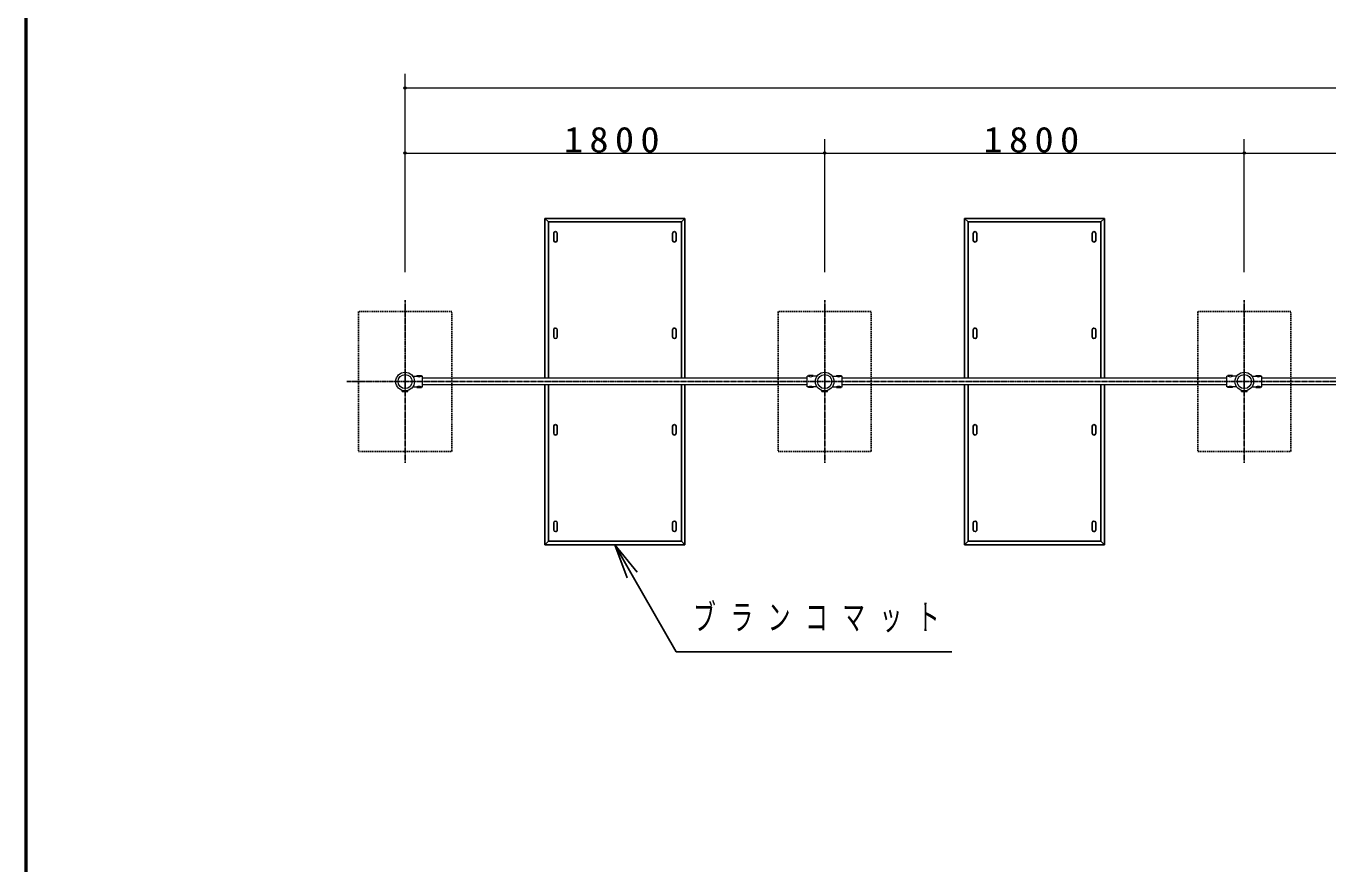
# Model space of a CAD drawing. Units: millimetres at full size. Extents: x 0 to 22500, y 0 to 15420.
# Drawn here: x 0 to 5585, y 4700 to 8296 of the extents above; entities that cross this region are included whole.
import ezdxf

# ---------------------------------------------------------------- set-up
doc = ezdxf.new("R2010")
doc.units = ezdxf.units.MM
doc.linetypes.add('USER2', pattern=[6, 3, -1, 1, -1])
doc.linetypes.add('USER4', pattern=[8, 5, -3])
for name, color, linetype, lineweight in [('DEFPOINTS_3', 57, 'Continuous', 13), ('中心', 20, 'USER2', 25), ('外形', 7, 'Continuous', 13), ('寸法', 2, 'Continuous', 13), ('文字', 2, 'Continuous', 25), ('補助', 2, 'Continuous', 25), ('隠線', 4, 'USER4', 25)]:
    doc.layers.add(name, color=color, linetype=linetype, lineweight=lineweight)
doc.styles.add('ＭＳ ゴシック', font='')
doc.styles.get('ＭＳ ゴシック').set_extended_font_data('MS Gothic')

# ---------------------------------------------------------------- blocks, each defined once
blk = doc.blocks.new('dimension_origin')
at = {"color": 0, "linetype": 'Continuous', "lineweight": -2}
blk.add_circle((0, 0), 1.25, dxfattribs=at)

msp = doc.modelspace()

# ---------------------------------------------------------------- linework, layer by layer
at = {"layer": 'DEFPOINTS_3'}
for centre in [(1626.072, 6770.454), (3426.072, 6770.454), (5226.072, 6770.454)]:
    msp.add_circle(centre, 30.25, dxfattribs=at)
at = {"layer": '中心'}
for p, q in [((1626.072, 7120.454), (1626.072, 6420.454)), ((3426.072, 7120.454), (3426.072, 6420.454)), ((5226.072, 7120.454), (5226.072, 6420.454)), ((18076.072, 6770.454), (1376.072, 6770.454))]:
    msp.add_line(p, q, dxfattribs=at)
at = {"layer": '外形'}
for p, q in [((1658.799, 6793.454), (1676.072, 6793.454)), ((1676.072, 6796.454), (1676.072, 6793.454)), ((1676.072, 6796.454), (1696.072, 6796.454)), ((1696.072, 6796.454), (1696.072, 6793.454)), ((1696.072, 6793.454), (1701.072, 6793.454)), ((1701.072, 6747.454), (1701.072, 6793.454)), ((3351.072, 6784.454), (1701.072, 6784.454)), ((3356.072, 6793.454), (3351.072, 6793.454)), ((3351.072, 6747.454), (3351.072, 6793.454)), ((3356.072, 6796.454), (3356.072, 6793.454)), ((3376.072, 6796.454), (3356.072, 6796.454)), ((3376.072, 6796.454), (3376.072, 6793.454)), ((3393.346, 6793.454), (3376.072, 6793.454)), ((3458.799, 6793.454), (3476.072, 6793.454)), ((3476.072, 6796.454), (3476.072, 6793.454)), ((3476.072, 6796.454), (3496.072, 6796.454)), ((3496.072, 6796.454), (3496.072, 6793.454)), ((3496.072, 6793.454), (3501.072, 6793.454)), ((3501.072, 6747.454), (3501.072, 6793.454)), ((5151.072, 6784.454), (3501.072, 6784.454)), ((5156.072, 6793.454), (5151.072, 6793.454)), ((5151.072, 6747.454), (5151.072, 6793.454)), ((5156.072, 6796.454), (5156.072, 6793.454)), ((5176.072, 6796.454), (5156.072, 6796.454)), ((5176.072, 6796.454), (5176.072, 6793.454)), ((5193.346, 6793.454), (5176.072, 6793.454)), ((5258.799, 6793.454), (5276.072, 6793.454)), ((5276.072, 6796.454), (5276.072, 6793.454)), ((5276.072, 6796.454), (5296.072, 6796.454)), ((5296.072, 6796.454), (5296.072, 6793.454)), ((5296.072, 6793.454), (5301.072, 6793.454)), ((5301.072, 6747.454), (5301.072, 6793.454)), ((6951.072, 6784.454), (5301.072, 6784.454)), ((1614.082, 6727.454), (1614.082, 6732.293)), ((1614.082, 6727.454), (1638.062, 6727.454)), ((1638.062, 6727.454), (1638.062, 6732.293)), ((1658.799, 6747.454), (1676.072, 6747.454)), ((1676.072, 6744.454), (1676.072, 6747.454)), ((1676.072, 6744.454), (1696.072, 6744.454)), ((1696.072, 6744.454), (1696.072, 6747.454)), ((1696.072, 6747.454), (1701.072, 6747.454)), ((3351.072, 6756.454), (1701.072, 6756.454)), ((3356.072, 6747.454), (3351.072, 6747.454)), ((3356.072, 6744.454), (3356.072, 6747.454)), ((3376.072, 6744.454), (3356.072, 6744.454)), ((3376.072, 6744.454), (3376.072, 6747.454)), ((3393.346, 6747.454), (3376.072, 6747.454)), ((3414.082, 6727.454), (3414.082, 6732.293)), ((3414.082, 6727.454), (3438.062, 6727.454)), ((3438.062, 6727.454), (3438.062, 6732.293)), ((3458.799, 6747.454), (3476.072, 6747.454)), ((3476.072, 6744.454), (3476.072, 6747.454)), ((3476.072, 6744.454), (3496.072, 6744.454)), ((3496.072, 6744.454), (3496.072, 6747.454)), ((3496.072, 6747.454), (3501.072, 6747.454)), ((5151.072, 6756.454), (3501.072, 6756.454)), ((5156.072, 6747.454), (5151.072, 6747.454)), ((5156.072, 6744.454), (5156.072, 6747.454)), ((5176.072, 6744.454), (5156.072, 6744.454)), ((5176.072, 6744.454), (5176.072, 6747.454)), ((5193.346, 6747.454), (5176.072, 6747.454)), ((5214.082, 6727.454), (5214.082, 6732.293)), ((5214.082, 6727.454), (5238.062, 6727.454)), ((5238.062, 6727.454), (5238.062, 6732.293)), ((5258.799, 6747.454), (5276.072, 6747.454)), ((5276.072, 6744.454), (5276.072, 6747.454)), ((5276.072, 6744.454), (5296.072, 6744.454)), ((5296.072, 6744.454), (5296.072, 6747.454)), ((5296.072, 6747.454), (5301.072, 6747.454)), ((6951.072, 6756.454), (5301.072, 6756.454))]:
    msp.add_line(p, q, dxfattribs=at)
at = {"layer": '外形', "lineweight": 50}
msp.add_lwpolyline([(0, 0), (0, 15420), (22500, 15420), (22500, 0)], close=True, dxfattribs=at)
at = {"layer": '外形'}
for centre in [(1626.072, 6770.454), (3426.072, 6770.454), (5226.072, 6770.454)]:
    msp.add_circle(centre, 40, dxfattribs=at)
for centre, start, end in [((1686.072, 6809.95), 240.65936, 299.34064), ((3366.072, 6809.95), 240.65936, 299.34064), ((3486.072, 6809.95), 240.65936, 299.34064), ((5166.072, 6809.95), 240.65936, 299.34064), ((5286.072, 6809.95), 240.65936, 299.34064), ((1686.072, 6730.957), 60.65936, 119.34064), ((3366.072, 6730.957), 60.65936, 119.34064), ((3486.072, 6730.957), 60.65936, 119.34064), ((5166.072, 6730.957), 60.65936, 119.34064), ((5286.072, 6730.957), 60.65936, 119.34064)]:
    msp.add_arc(centre, 19.034, start, end, dxfattribs=at)
at = {"layer": '寸法'}
for p, q in [((1626.072, 7240.454), (1626.072, 8090.359)), ((1626.072, 8030.359), (17826.072, 8030.359)), ((1626.072, 7240.454), (1626.072, 7811.108)), ((3426.072, 7240.454), (3426.072, 7811.108)), ((3426.072, 7240.454), (3426.072, 7811.108)), ((5226.072, 7240.454), (5226.072, 7811.108)), ((5226.072, 7240.454), (5226.072, 7811.108)), ((1626.072, 7751.108), (3426.072, 7751.108)), ((3426.072, 7751.108), (5226.072, 7751.108)), ((5226.072, 7751.108), (7026.072, 7751.108))]:
    msp.add_line(p, q, dxfattribs=at)
at = {"layer": '文字'}
for p, q in [((2526.072, 6070.453), (2600.41, 5940.17)), ((2622.124, 5952.559), (2526.072, 6070.453)), ((2578.696, 5927.78), (2526.072, 6070.453)), ((2600.41, 5940.17), (2788.273, 5610.924)), ((2788.273, 5610.924), (2836.273, 5610.924)), ((2836.273, 5610.924), (3972.127, 5610.924))]:
    msp.add_line(p, q, dxfattribs=at)
at = {"layer": '補助'}
for p, q in [((2241.072, 7455.454), (2226.072, 7470.454)), ((2826.072, 7470.454), (2226.072, 7470.454)), ((2226.072, 7470.454), (2226.072, 6784.454)), ((2241.072, 7455.454), (2241.072, 6784.454)), ((2811.072, 7455.454), (2241.072, 7455.454)), ((2811.072, 7455.454), (2826.072, 7470.453)), ((2811.072, 7455.454), (2811.072, 6784.454)), ((2826.072, 7470.454), (2826.072, 6784.454)), ((4041.072, 7455.454), (4026.072, 7470.454)), ((4626.072, 7470.454), (4026.072, 7470.454)), ((4026.072, 7470.454), (4026.072, 6784.454)), ((4041.072, 7455.454), (4041.072, 6784.454)), ((4611.072, 7455.454), (4041.072, 7455.454)), ((4611.072, 7455.454), (4626.072, 7470.453)), ((4611.072, 7455.454), (4611.072, 6784.454)), ((4626.072, 7470.454), (4626.072, 6784.454)), ((2263.572, 7406.453), (2263.572, 7376.453)), ((2278.572, 7406.453), (2278.572, 7376.453)), ((2773.572, 7406.453), (2773.572, 7376.453)), ((2788.572, 7406.453), (2788.572, 7376.453)), ((4063.572, 7406.453), (4063.572, 7376.453)), ((4078.572, 7406.453), (4078.572, 7376.453)), ((4573.572, 7406.453), (4573.572, 7376.453)), ((4588.572, 7406.453), (4588.572, 7376.453)), ((2263.572, 6992.453), (2263.572, 6962.453)), ((2278.572, 6992.453), (2278.572, 6962.453)), ((2773.572, 6992.453), (2773.572, 6962.453)), ((2788.572, 6992.453), (2788.572, 6962.453)), ((4063.572, 6992.453), (4063.572, 6962.453)), ((4078.572, 6992.453), (4078.572, 6962.453)), ((4573.572, 6992.453), (4573.572, 6962.453)), ((4588.572, 6992.453), (4588.572, 6962.453)), ((2226.072, 6756.454), (2226.072, 6070.453)), ((2241.072, 6756.454), (2241.072, 6085.453)), ((2811.072, 6756.454), (2811.072, 6085.453)), ((2826.072, 6756.454), (2826.072, 6070.453)), ((4026.072, 6756.454), (4026.072, 6070.453)), ((4041.072, 6756.454), (4041.072, 6085.453)), ((4611.072, 6756.454), (4611.072, 6085.453)), ((4626.072, 6756.454), (4626.072, 6070.453)), ((2263.572, 6548.453), (2263.572, 6578.453)), ((2278.572, 6548.453), (2278.572, 6578.453)), ((2773.572, 6548.453), (2773.572, 6578.453)), ((2788.572, 6548.453), (2788.572, 6578.453)), ((4063.572, 6548.453), (4063.572, 6578.453)), ((4078.572, 6548.453), (4078.572, 6578.453)), ((4573.572, 6548.453), (4573.572, 6578.453)), ((4588.572, 6548.453), (4588.572, 6578.453)), ((2263.572, 6134.453), (2263.572, 6164.453)), ((2278.572, 6134.453), (2278.572, 6164.453)), ((2773.572, 6134.453), (2773.572, 6164.453)), ((2788.572, 6134.453), (2788.572, 6164.453)), ((4063.572, 6134.453), (4063.572, 6164.453)), ((4078.572, 6134.453), (4078.572, 6164.453)), ((4573.572, 6134.453), (4573.572, 6164.453)), ((4588.572, 6134.453), (4588.572, 6164.453)), ((2241.072, 6085.454), (2226.072, 6070.454)), ((2826.072, 6070.453), (2226.072, 6070.453)), ((2811.072, 6085.453), (2241.072, 6085.453)), ((2811.072, 6085.454), (2826.072, 6070.454)), ((4041.072, 6085.454), (4026.072, 6070.454)), ((4626.072, 6070.453), (4026.072, 6070.453)), ((4611.072, 6085.453), (4041.072, 6085.453)), ((4611.072, 6085.454), (4626.072, 6070.454))]:
    msp.add_line(p, q, dxfattribs=at)
for centre, start, end in [((2271.072, 7406.453), 89.99999, 180), ((2271.072, 7376.453), 180, 270), ((2271.072, 7406.453), 0, 90), ((2271.072, 7376.453), 270, 0), ((2781.072, 7406.453), 89.99999, 180), ((2781.072, 7376.453), 180, 270), ((2781.072, 7406.453), 0, 90), ((2781.072, 7376.453), 270, 0), ((4071.072, 7406.453), 89.99999, 180), ((4071.072, 7376.453), 180, 270), ((4071.072, 7406.453), 0, 90), ((4071.072, 7376.453), 270, 0), ((4581.072, 7406.453), 89.99999, 180), ((4581.072, 7376.453), 180, 270), ((4581.072, 7406.453), 0, 90), ((4581.072, 7376.453), 270, 0), ((2271.072, 6992.453), 89.99999, 180), ((2271.072, 6992.453), 0, 90), ((2781.072, 6992.453), 89.99999, 180), ((2781.072, 6992.453), 0, 90), ((4071.072, 6992.453), 89.99999, 180), ((4071.072, 6992.453), 0, 90), ((4581.072, 6992.453), 89.99999, 180), ((4581.072, 6992.453), 0, 90), ((2271.072, 6962.453), 180, 270), ((2271.072, 6962.453), 270, 0), ((2781.072, 6962.453), 180, 270), ((2781.072, 6962.453), 270, 0), ((4071.072, 6962.453), 180, 270), ((4071.072, 6962.453), 270, 0), ((4581.072, 6962.453), 180, 270), ((4581.072, 6962.453), 270, 0), ((2271.072, 6578.453), 90, 180), ((2271.072, 6548.453), 180, 270), ((2271.072, 6578.453), 360, 90), ((2271.072, 6548.453), 269.99999, 360), ((2781.072, 6578.453), 90, 180), ((2781.072, 6548.453), 180, 270), ((2781.072, 6578.453), 360, 90), ((2781.072, 6548.453), 269.99999, 360), ((4071.072, 6578.453), 90, 180), ((4071.072, 6548.453), 180, 270), ((4071.072, 6578.453), 360, 90), ((4071.072, 6548.453), 269.99999, 360), ((4581.072, 6578.453), 90, 180), ((4581.072, 6548.453), 180, 270), ((4581.072, 6578.453), 360, 90), ((4581.072, 6548.453), 269.99999, 360), ((2271.072, 6164.453), 90, 180), ((2271.072, 6164.453), 360, 90), ((2781.072, 6164.453), 90, 180), ((2781.072, 6164.453), 360, 90), ((4071.072, 6164.453), 90, 180), ((4071.072, 6164.453), 360, 90), ((4581.072, 6164.453), 90, 180), ((4581.072, 6164.453), 360, 90), ((2271.072, 6134.453), 180, 270), ((2271.072, 6134.453), 269.99999, 360), ((2781.072, 6134.453), 180, 270), ((2781.072, 6134.453), 269.99999, 360), ((4071.072, 6134.453), 180, 270), ((4071.072, 6134.453), 269.99999, 360), ((4581.072, 6134.453), 180, 270), ((4581.072, 6134.453), 269.99999, 360)]:
    msp.add_arc(centre, 7.5, start, end, dxfattribs=at)
at = {"layer": '隠線'}
for points in [[(1826.072, 7070.454), (1426.072, 7070.454), (1426.072, 6470.454), (1826.072, 6470.454)], [(3626.072, 7070.454), (3226.072, 7070.454), (3226.072, 6470.454), (3626.072, 6470.454)], [(5426.072, 7070.454), (5026.072, 7070.454), (5026.072, 6470.454), (5426.072, 6470.454)]]:
    msp.add_lwpolyline(points, close=True, dxfattribs=at)

# ---------------------------------------------------------------- block references
at = {"layer": '寸法', "xscale": 4, "yscale": 4}
for p in [(1626.072, 8030.359), (1626.072, 7751.108), (3426.072, 7751.108), (5226.072, 7751.108)]:
    msp.add_blockref('dimension_origin', p, dxfattribs=at)
at = {"layer": '寸法', "xscale": 4, "yscale": 4, "rotation": 180}
for p in [(3426.072, 7751.108), (5226.072, 7751.108)]:
    msp.add_blockref('dimension_origin', p, dxfattribs=at)

# ---------------------------------------------------------------- texts
at = {"layer": '寸法', "char_height": 110, "attachment_point": 8, "style": 'ＭＳ ゴシック'}
for insert in [(2526.072, 7752.108), (4326.072, 7752.108)]:
    msp.add_mtext('\\T1.33;\\W1.1;1800', dxfattribs=dict(at, insert=insert))
at = {"layer": '文字', "insert": (2861.773, 5814.924), "char_height": 110, "attachment_point": 1, "style": 'ＭＳ ゴシック'}
msp.add_mtext('\\T1.64;\\W0.65;ブランコマット', dxfattribs=at)

doc.saveas('drawing.dxf')
